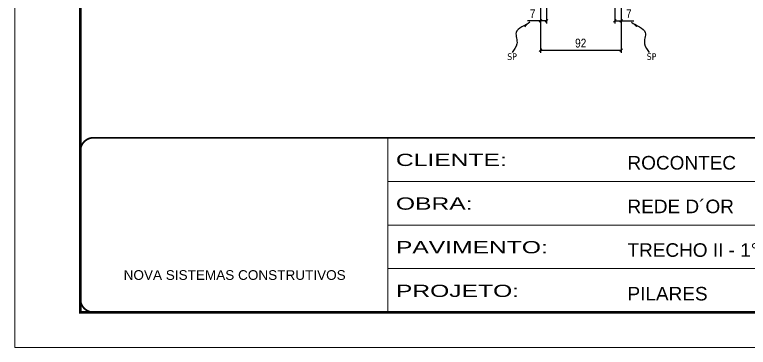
# Model space of a CAD drawing. Extents: x 1945 to 10875, y -3405 to 3369.
# Drawn here: x 3544 to 4380, y 41 to 421 of the extents above; entities that cross this region are included whole.
import ezdxf

# ---------------------------------------------------------------- set-up
doc = ezdxf.new("R2010")
doc.units = 0
doc.linetypes.add('CONTINUO', pattern=[0])
doc.linetypes.add('DASHED', pattern=[0.75, 0.5, -0.25])
doc.layers.add('COTA', color=241, linetype='Continuous')
doc.layers.add('texto', color=7, linetype='Continuous')
doc.layers.add('Folhas', color=255, linetype='Continuous', lineweight=9)
doc.layers.add('SARRAFO DE PRESSAO', color=251, linetype='DASHED', lineweight=9)
doc.styles.add('ARIAL', font='arial.ttf')
doc.styles.add('COTA TECNICA', font='techl___.ttf', dxfattribs={"height": 10})
doc.styles.add('COTA TECNICA-50', font='techl___.ttf', dxfattribs={"height": 10})
doc.styles.get("Standard").update_dxf_attribs({"font": 'arial.ttf'})
doc.styles.add('Tecnologia', font='')
doc.styles.get('Tecnologia').set_extended_font_data('Forgotten Futurist')
doc.dimstyles.new('COTA PAINEL-50', dxfattribs={"dimtxt": 10, "dimasz": 3, "dimexe": 3, "dimexo": 3, "dimgap": 3, "dimtad": 1, "dimdec": 1, "dimzin": 12, "dimdsep": 46, "dimtxsty": 'COTA TECNICA-50', "dimblk1": 'OBLIQUE', "dimblk2": 'OBLIQUE', "dimsah": 1, "dimcen": 0.9, "dimclrd": 4, "dimclre": 4, "dimclrt": 240, "dimadec": 1, "dimazin": 3, "dimtfac": 1, "dimtdec": 1, "dimtmove": 0, "dimatfit": 3, "dimfxl": 1, "dimtolj": 1, "dimtzin": 12, "dimarcsym": 0})
doc.dimstyles.new('PAINEL', dxfattribs={"dimtxt": 10, "dimasz": 3, "dimexe": 3, "dimexo": 3, "dimgap": 3, "dimtad": 1, "dimdec": 1, "dimzin": 12, "dimdsep": 46, "dimtxsty": 'COTA TECNICA', "dimblk1": 'OBLIQUE', "dimblk2": 'OBLIQUE', "dimsah": 1, "dimcen": 0.9, "dimclrd": 4, "dimclre": 4, "dimclrt": 240, "dimadec": 1, "dimazin": 3, "dimtfac": 1, "dimtdec": 1, "dimtmove": 0, "dimatfit": 3, "dimfxl": 1, "dimtolj": 1, "dimtzin": 12, "dimarcsym": 0})
doc.dimstyles.get("Standard").update_dxf_attribs({"dimtxt": 0.18, "dimasz": 0.18, "dimexe": 0.18, "dimexo": 0.0625, "dimgap": 0.09, "dimtad": 0, "dimtih": 1, "dimtoh": 1, "dimdec": 4, "dimzin": 0, "dimdsep": 46, "dimtxsty": 'Standard', "dimcen": 0.09, "dimadec": 0, "dimazin": 0, "dimtfac": 1, "dimtdec": 4, "dimtofl": 0, "dimtmove": 0, "dimatfit": 3, "dimfxl": 1, "dimtolj": 1, "dimtzin": 0, "dimarcsym": 0})

# ---------------------------------------------------------------- blocks, each defined once
blk = doc.blocks.new('9999999999')
at = {"color": 30, "linetype": 'CONTINUO'}
for p, q in [((98564.56, 34230.21), (98564.56, 34429.45)), ((98564.56, 34379.64), (99583.98, 34379.64)), ((98564.56, 34329.83), (99487.98, 34329.83)), ((98564.56, 34280.02), (99487.98, 34280.02))]:
    blk.add_line(p, q, dxfattribs=at)
at = {"color": 30, "linetype": 'CONTINUO', "const_width": 2}
blk.add_lwpolyline([(99583.98, 34230.21), (99583.98, 34414.45, 0.414214), (99568.98, 34429.45), (98228.98, 34429.45, 0.414214), (98213.98, 34414.45), (98213.98, 34245.21, 0.414214), (98228.98, 34230.21), (99583.98, 34230.21)], format="xyb", dxfattribs=at)
at = {"layer": 'Folhas'}
blk.add_lwpolyline([(98138.98, 34190.21), (99623.98, 34190.21), (99623.98, 35240.21), (98138.98, 35240.21)], close=True, dxfattribs=at)
at = {"layer": 'Folhas', "color": 30, "const_width": 3}
blk.add_lwpolyline([(98213.98, 34230.21), (99583.98, 34230.21), (99583.98, 35200.21), (98213.98, 35200.21)], close=True, dxfattribs=at)
at = {"color": 7, "linetype": 'Continuous', "ltscale": 5, "style": 'ARIAL'}
for s, height, p in [('ROCONTEC', 15.483, (98837.68, 34393.13)), ('REDE D´OR', 15.483, (98837.68, 34343.32)), ('TRECHO II - 1° SUBSOLO', 15.4829, (98837.68, 34293.51)), ('NOVA SISTEMAS CONSTRUTIVOS', 11.0592, (98263.19, 34267.21)), ('PILARES', 15.483, (98837.68, 34243.7))]:
    blk.add_text(s, height=height, dxfattribs=at).set_placement(p)
at = {"layer": 'Folhas', "color": 7, "style": 'Tecnologia', "width": 1.5}
for s, p in [('CLIENTE:', (98573.65, 34397.17)), ('OBRA:', (98573.65, 34347.31)), ('PAVIMENTO:', (98573.65, 34297.5)), ('PROJETO:', (98573.65, 34247.69))]:
    blk.add_text(s, height=14, dxfattribs=at).set_placement(p)
blk = doc.blocks.new('_Oblique')
at = {"color": 0, "linetype": 'ByBlock', "lineweight": -2}
blk.add_line((-0.5, -0.5), (0.5, 0.5), dxfattribs=at)
blk = doc.blocks.new('*D340')
at = {"layer": 'COTA', "color": 4, "lineweight": -2, "transparency": 16777216}
for p, q in [((4143.07, 431.51), (4143.07, 377.33)), ((4235.07, 431.51), (4235.07, 377.33)), ((4143.07, 380.33), (4235.07, 380.33))]:
    blk.add_line(p, q, dxfattribs=at)
at = {"layer": 'Defpoints', "color": 0, "transparency": 16777216}
for p in [(4143.07, 434.51), (4235.07, 434.51), (4235.07, 380.33)]:
    blk.add_point(p, dxfattribs=at)
at = {"layer": 'COTA', "color": 4, "lineweight": -2, "transparency": 16777216, "xscale": 3, "yscale": 3, "zscale": 3, "rotation": 180}
blk.add_blockref('_Oblique', (4143.07, 380.33), dxfattribs=at)
at = {"layer": 'COTA', "color": 4, "lineweight": -2, "transparency": 16777216, "xscale": 3, "yscale": 3, "zscale": 3}
blk.add_blockref('_Oblique', (4235.07, 380.33), dxfattribs=at)
at = {"layer": 'COTA', "color": 240, "transparency": 16777216, "insert": (4189.07, 388.42), "char_height": 10, "attachment_point": 5, "style": 'COTA TECNICA'}
blk.add_mtext('\\A1;92', dxfattribs=at)
blk = doc.blocks.new('*D343')
at = {"layer": 'COTA', "color": 4, "lineweight": -2, "transparency": 16777216}
for p, q in [((4143.07, 429.51), (4143.07, 411)), ((4150.07, 431.51), (4150.07, 411)), ((4143.07, 414), (4128.34, 414)), ((4150.07, 414), (4143.07, 414))]:
    blk.add_line(p, q, dxfattribs=at)
at = {"layer": 'Defpoints', "color": 0, "transparency": 16777216}
for p in [(4143.07, 432.51), (4150.07, 434.51), (4143.07, 414)]:
    blk.add_point(p, dxfattribs=at)
at = {"layer": 'COTA', "color": 4, "lineweight": -2, "transparency": 16777216, "xscale": 3, "yscale": 3, "zscale": 3, "rotation": 180}
blk.add_blockref('_Oblique', (4143.07, 414), dxfattribs=at)
at = {"layer": 'COTA', "color": 4, "lineweight": -2, "transparency": 16777216, "xscale": 3, "yscale": 3, "zscale": 3}
blk.add_blockref('_Oblique', (4150.07, 414), dxfattribs=at)
at = {"layer": 'COTA', "color": 240, "transparency": 16777216, "insert": (4134.2, 422.07), "char_height": 10, "attachment_point": 5, "style": 'COTA TECNICA-50'}
blk.add_mtext('\\A1;7', dxfattribs=at)
blk = doc.blocks.new('*D344')
at = {"layer": 'COTA', "color": 4, "lineweight": -2, "transparency": 16777216}
for p, q in [((4228.07, 431.51), (4228.07, 411)), ((4235.07, 429.51), (4235.07, 411)), ((4228.07, 414), (4235.07, 414)), ((4235.07, 414), (4249.8, 414))]:
    blk.add_line(p, q, dxfattribs=at)
at = {"layer": 'Defpoints', "color": 0, "transparency": 16777216}
for p in [(4228.07, 434.51), (4235.07, 432.51), (4235.07, 414)]:
    blk.add_point(p, dxfattribs=at)
at = {"layer": 'COTA', "color": 4, "lineweight": -2, "transparency": 16777216, "xscale": 3, "yscale": 3, "zscale": 3, "rotation": 180}
blk.add_blockref('_Oblique', (4228.07, 414), dxfattribs=at)
at = {"layer": 'COTA', "color": 4, "lineweight": -2, "transparency": 16777216, "xscale": 3, "yscale": 3, "zscale": 3}
blk.add_blockref('_Oblique', (4235.07, 414), dxfattribs=at)
at = {"layer": 'COTA', "color": 240, "transparency": 16777216, "insert": (4243.93, 422.07), "char_height": 10, "attachment_point": 5, "style": 'COTA TECNICA-50'}
blk.add_mtext('\\A1;7', dxfattribs=at)

msp = doc.modelspace()

# ---------------------------------------------------------------- block references
at = {"layer": 'SARRAFO DE PRESSAO', "color": 6, "linetype": 'ByBlock'}
msp.add_blockref('9999999999', (-94595.27, -34148.98), dxfattribs=at)

# ---------------------------------------------------------------- texts
at = {"layer": 'texto', "color": 0, "char_height": 7.5, "attachment_point": 5}
for insert in [(4110.82, 373.02), (4269.84, 373.02)]:
    msp.add_mtext('{\\fTahoma|b0|i0|c0|p34;\\C4;SP}', dxfattribs=dict(at, insert=insert))

# ---------------------------------------------------------------- dimensions: what is measured, and where the dimension line sits
at = {"layer": 'COTA'}
dim = msp.add_linear_dim(base=(4143.07, 414), p1=(4150.07, 434.51), p2=(4143.07, 432.51), angle=180, dimstyle='COTA PAINEL-50', dxfattribs=at)
dim.commit()
dim.dimension.update_dxf_attribs({"geometry": '*D343', "text_midpoint": (4134.2, 422.07)})
dim = msp.add_linear_dim(base=(4235.07, 380.33), p1=(4143.07, 434.51), p2=(4235.07, 434.51), dimstyle='PAINEL', override={"dimarcsym": 2}, dxfattribs=at)
dim.commit()
dim.dimension.update_dxf_attribs({"geometry": '*D340', "text_midpoint": (4189.07, 388.42)})
dim = msp.add_linear_dim(base=(4235.07, 414), p1=(4228.07, 434.51), p2=(4235.07, 432.51), dimstyle='COTA PAINEL-50', dxfattribs=at)
dim.commit()
dim.dimension.update_dxf_attribs({"geometry": '*D344', "text_midpoint": (4243.93, 422.07)})

# ---------------------------------------------------------------- leaders
at = {"layer": 'COTA', "path_type": 1}
for points in [[(4131.24, 412.33), (4115.45, 400.49), (4116.38, 387.49), (4110.83, 377.7)], [(4246.9, 412.33), (4262.68, 400.49), (4261.76, 387.49), (4267.31, 377.7)]]:
    msp.add_leader(points, dimstyle='Standard', override={"dimasz": 8}, dxfattribs=at)

doc.saveas('drawing.dxf')
